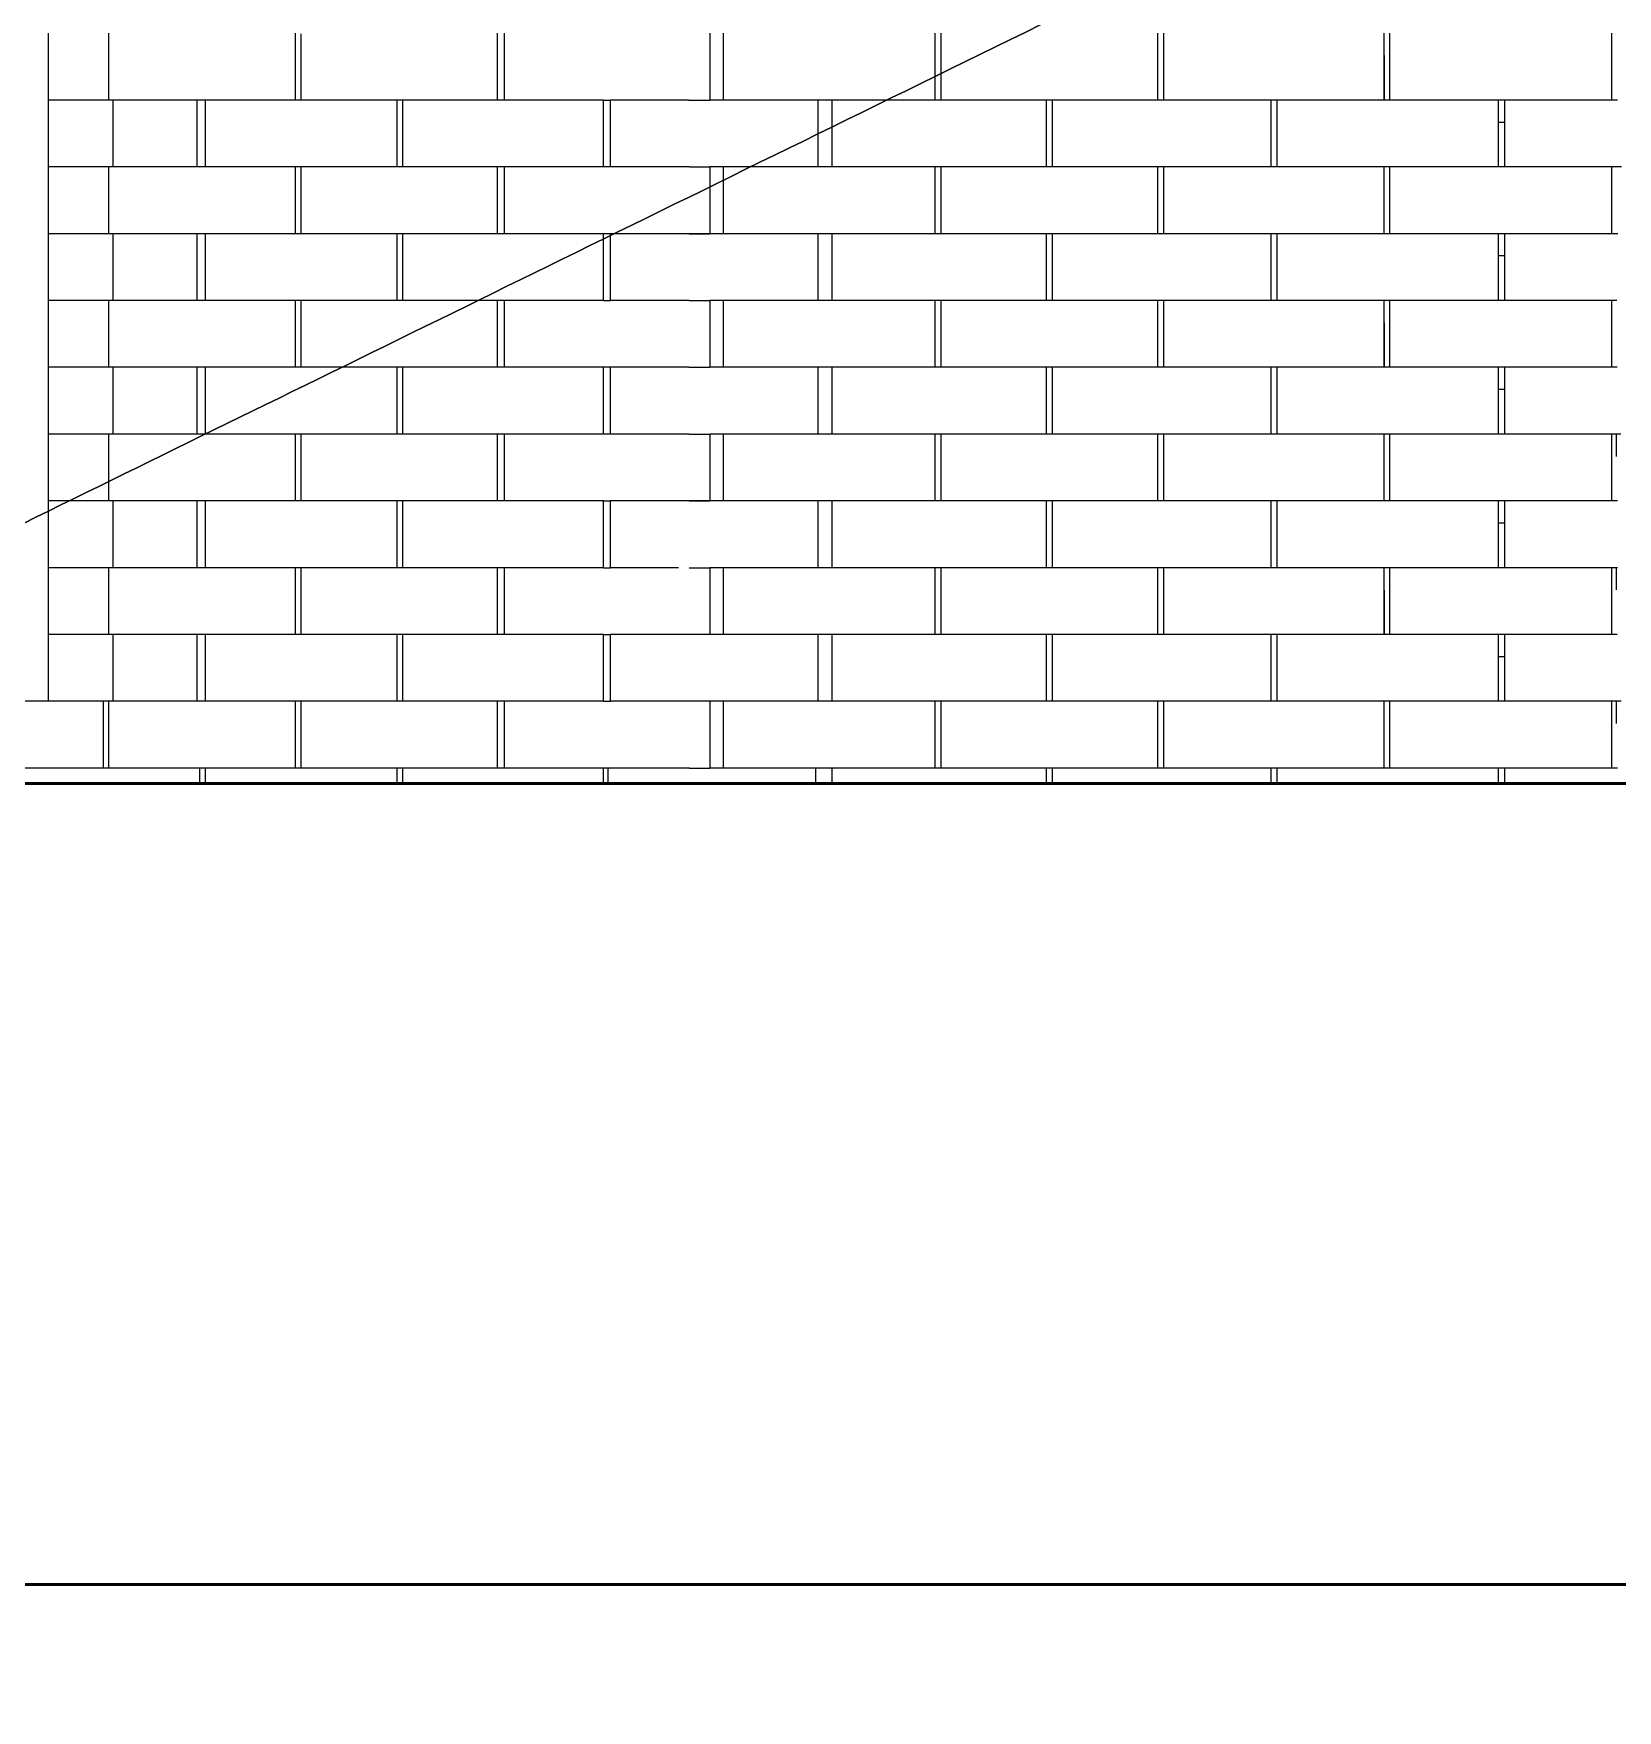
# Model space of a CAD drawing. Header units: millimetres. Extents: x 507.9 to 541, y 40.2 to 69.3.
# Drawn here: x 535.276 to 536.699, y 62.423 to 63.929 of the extents above; entities that cross this region are included whole.
import ezdxf

# ---------------------------------------------------------------- set-up
doc = ezdxf.new("R2010")
doc.units = ezdxf.units.MM
doc.layers.add('Make2D$Visible$ClippingPlaneIntersections', color=7, linetype='Continuous', lineweight=50, true_color=0x000000)
doc.layers.add('Make2D$Visible$Curves', color=7, linetype='Continuous', true_color=0x000000)

msp = doc.modelspace()

# ---------------------------------------------------------------- linework, layer by layer
at = {"layer": 'Make2D$Visible$ClippingPlaneIntersections', "color": 18, "true_color": 0x000000}
for points in [[(540.91103, 63.25526), (536.72022, 63.25526), (532.52941, 63.25526)], [(540.91103, 62.53562), (536.72022, 62.53562), (532.52941, 62.53562)]]:
    msp.add_open_spline(points, degree=2, dxfattribs=at)
at = {"layer": 'Make2D$Visible$Curves', "color": 18, "lineweight": -3, "true_color": 0x000000}
for points in [[(536.8993, 64.289), (529.28339, 60.55611), (536.8993, 64.289)], [(535.28901, 63.929), (535.28901, 63.899), (535.28901, 63.869)], [(535.34336, 63.929), (535.34336, 63.899), (535.34336, 63.869)], [(535.51125, 63.869), (535.51125, 63.899), (535.51125, 63.929)], [(535.51593, 63.92853), (535.51593, 63.89877), (535.51593, 63.869)], [(535.69282, 63.869), (535.69282, 63.899), (535.69282, 63.929)], [(535.69906, 63.869), (535.69906, 63.899), (535.69906, 63.929)], [(535.88341, 63.929), (535.88341, 63.899), (535.88341, 63.869)], [(535.89558, 63.929), (535.89558, 63.899), (535.89558, 63.869)], [(536.0859, 63.869), (536.0859, 63.899), (536.0859, 63.929)], [(536.09088, 63.929), (536.09088, 63.899), (536.09088, 63.869)], [(536.28591, 63.869), (536.28591, 63.899), (536.28591, 63.929)], [(536.29092, 63.929), (536.29092, 63.899), (536.29092, 63.869)], [(536.48913, 63.869), (536.48913, 63.899), (536.48913, 63.929)], [(536.49408, 63.929), (536.49408, 63.899), (536.49408, 63.869)], [(536.69385, 63.869), (536.69385, 63.899), (536.69385, 63.929)], [(536.48929, 63.909), (536.48929, 63.889), (536.48929, 63.869)], [(535.34336, 63.869), (535.31619, 63.869), (535.28901, 63.869)], [(535.28901, 63.869), (535.28901, 63.839), (535.28901, 63.809)], [(535.43005, 63.869), (535.38671, 63.869), (535.34336, 63.869)], [(535.34712, 63.869), (535.34712, 63.839), (535.34712, 63.809)], [(535.42286, 63.809), (535.42286, 63.839), (535.42286, 63.869)], [(535.43004, 63.869), (535.43004, 63.839), (535.43004, 63.809)], [(535.5162, 63.869), (535.47312, 63.869), (535.43004, 63.869)], [(535.60726, 63.869), (535.56191, 63.869), (535.51656, 63.869)], [(535.6025, 63.809), (535.6025, 63.839), (535.6025, 63.869)], [(535.60726, 63.869), (535.60726, 63.839), (535.60726, 63.809)], [(535.78805, 63.869), (535.69766, 63.869), (535.60726, 63.869)], [(535.78805, 63.869), (535.79116, 63.869), (535.79427, 63.869)], [(535.78805, 63.809), (535.78805, 63.839), (535.78805, 63.869)], [(535.79401, 63.869), (535.79401, 63.839), (535.79401, 63.809)], [(535.86441, 63.869), (535.82921, 63.869), (535.79401, 63.869)], [(535.86441, 63.869), (535.87391, 63.869), (535.88341, 63.869)], [(535.89558, 63.869), (535.8895, 63.869), (535.88341, 63.869)], [(535.99316, 63.869), (535.94437, 63.869), (535.89558, 63.869)], [(535.98087, 63.809), (535.98087, 63.839), (535.98087, 63.869)], [(535.99316, 63.869), (535.99316, 63.839), (535.99316, 63.809)], [(536.09126, 63.869), (536.04221, 63.869), (535.99316, 63.869)], [(536.28591, 63.869), (536.1884, 63.869), (536.09088, 63.869)], [(536.18597, 63.809), (536.18597, 63.839), (536.18597, 63.869)], [(536.19097, 63.869), (536.19097, 63.839), (536.19097, 63.809)], [(536.29092, 63.869), (536.28842, 63.869), (536.28591, 63.869)], [(536.48913, 63.869), (536.39003, 63.869), (536.29092, 63.869)], [(536.38775, 63.809), (536.38775, 63.839), (536.38775, 63.869)], [(536.39276, 63.869), (536.39276, 63.839), (536.39276, 63.809)], [(536.48982, 63.869), (536.48947, 63.869), (536.48913, 63.869)], [(536.49408, 63.869), (536.49169, 63.869), (536.48929, 63.869)], [(536.59739, 63.869), (536.54573, 63.869), (536.49408, 63.869)], [(536.59194, 63.809), (536.59194, 63.839), (536.59194, 63.869)], [(536.59733, 63.869), (536.59733, 63.839), (536.59733, 63.809)], [(536.6988, 63.869), (536.64807, 63.869), (536.59733, 63.869)], [(536.59732, 63.849), (536.59471, 63.849), (536.59211, 63.849)], [(535.28901, 63.809), (535.28901, 63.779), (535.28901, 63.749)], [(535.34336, 63.809), (535.31619, 63.809), (535.28901, 63.809)], [(535.43004, 63.809), (535.3867, 63.809), (535.34336, 63.809)], [(535.34336, 63.809), (535.34336, 63.779), (535.34336, 63.749)], [(535.51597, 63.809), (535.47301, 63.809), (535.43004, 63.809)], [(535.51125, 63.749), (535.51125, 63.779), (535.51125, 63.809)], [(535.51593, 63.809), (535.51593, 63.779), (535.51593, 63.749)], [(535.60732, 63.809), (535.56162, 63.809), (535.51593, 63.809)], [(535.78805, 63.809), (535.69766, 63.809), (535.60726, 63.809)], [(535.69282, 63.749), (535.69282, 63.779), (535.69282, 63.809)], [(535.69906, 63.749), (535.69906, 63.779), (535.69906, 63.809)], [(535.79401, 63.809), (535.79103, 63.809), (535.78805, 63.809)], [(535.86518, 63.809), (535.87429, 63.809), (535.88341, 63.809)], [(535.89558, 63.809), (535.8895, 63.809), (535.88341, 63.809)], [(535.88341, 63.809), (535.88341, 63.779), (535.88341, 63.749)], [(535.89558, 63.809), (535.89558, 63.779), (535.89558, 63.749)], [(535.99318, 63.809), (535.94438, 63.809), (535.89558, 63.809)], [(536.09139, 63.809), (536.04227, 63.809), (535.99316, 63.809)], [(536.0859, 63.749), (536.0859, 63.779), (536.0859, 63.809)], [(536.09088, 63.809), (536.09088, 63.779), (536.09088, 63.749)], [(536.28591, 63.809), (536.18865, 63.809), (536.09139, 63.809)], [(536.28591, 63.749), (536.28591, 63.779), (536.28591, 63.809)], [(536.29101, 63.809), (536.28846, 63.809), (536.28591, 63.809)], [(536.48913, 63.809), (536.39003, 63.809), (536.29092, 63.809)], [(536.29092, 63.809), (536.29092, 63.779), (536.29092, 63.749)], [(536.48913, 63.749), (536.48913, 63.779), (536.48913, 63.809)], [(536.49408, 63.809), (536.49169, 63.809), (536.48929, 63.809)], [(536.49408, 63.809), (536.49408, 63.779), (536.49408, 63.749)], [(536.59771, 63.809), (536.5459, 63.809), (536.49408, 63.809)], [(536.70233, 63.809), (536.64983, 63.809), (536.59733, 63.809)], [(536.69385, 63.749), (536.69385, 63.779), (536.69385, 63.809)], [(535.34336, 63.749), (535.31619, 63.749), (535.28901, 63.749)], [(535.28901, 63.749), (535.28901, 63.719), (535.28901, 63.689)], [(535.43018, 63.749), (535.38677, 63.749), (535.34336, 63.749)], [(535.34712, 63.749), (535.34712, 63.719), (535.34712, 63.689)], [(535.42286, 63.689), (535.42286, 63.719), (535.42286, 63.749)], [(535.43004, 63.749), (535.43004, 63.719), (535.43004, 63.689)], [(535.51633, 63.749), (535.47318, 63.749), (535.43004, 63.749)], [(535.60745, 63.749), (535.56169, 63.749), (535.51593, 63.749)], [(535.6025, 63.689), (535.6025, 63.719), (535.6025, 63.749)], [(535.60726, 63.749), (535.60726, 63.719), (535.60726, 63.689)], [(535.78805, 63.749), (535.69766, 63.749), (535.60726, 63.749)], [(535.79401, 63.749), (535.79103, 63.749), (535.78805, 63.749)], [(535.78805, 63.689), (535.78805, 63.719), (535.78805, 63.749)], [(535.79401, 63.749), (535.79401, 63.719), (535.79401, 63.689)], [(535.8649, 63.749), (535.87416, 63.749), (535.88341, 63.749)], [(535.89558, 63.749), (535.8895, 63.749), (535.88341, 63.749)], [(535.99328, 63.749), (535.94443, 63.749), (535.89558, 63.749)], [(535.98087, 63.689), (535.98087, 63.719), (535.98087, 63.749)], [(535.99316, 63.749), (535.99316, 63.719), (535.99316, 63.689)], [(536.09088, 63.749), (536.04202, 63.749), (535.99316, 63.749)], [(536.28591, 63.749), (536.1884, 63.749), (536.09088, 63.749)], [(536.18597, 63.689), (536.18597, 63.719), (536.18597, 63.749)], [(536.19097, 63.749), (536.19097, 63.719), (536.19097, 63.689)], [(536.29092, 63.749), (536.28842, 63.749), (536.28591, 63.749)], [(536.48913, 63.749), (536.39003, 63.749), (536.29092, 63.749)], [(536.38775, 63.689), (536.38775, 63.719), (536.38775, 63.749)], [(536.39276, 63.749), (536.39276, 63.719), (536.39276, 63.689)], [(536.49408, 63.749), (536.49169, 63.749), (536.48929, 63.749)], [(536.59702, 63.749), (536.54555, 63.749), (536.49408, 63.749)], [(536.59194, 63.689), (536.59194, 63.719), (536.59194, 63.749)], [(536.59733, 63.749), (536.59733, 63.719), (536.59733, 63.689)], [(536.69916, 63.749), (536.64824, 63.749), (536.59733, 63.749)], [(536.59258, 63.729), (536.59207, 63.729), (536.59156, 63.729)], [(536.59753, 63.729), (536.59495, 63.729), (536.59238, 63.729)], [(535.28901, 63.689), (535.28901, 63.659), (535.28901, 63.629)], [(535.34336, 63.689), (535.31619, 63.689), (535.28901, 63.689)], [(535.43031, 63.689), (535.38684, 63.689), (535.34336, 63.689)], [(535.34336, 63.689), (535.34336, 63.659), (535.34336, 63.629)], [(535.51593, 63.689), (535.47298, 63.689), (535.43004, 63.689)], [(535.51125, 63.629), (535.51125, 63.659), (535.51125, 63.689)], [(535.51593, 63.689), (535.51593, 63.65934), (535.51593, 63.62969)], [(535.60726, 63.689), (535.56159, 63.689), (535.51593, 63.689)], [(535.78805, 63.689), (535.69766, 63.689), (535.60726, 63.689)], [(535.69282, 63.629), (535.69282, 63.659), (535.69282, 63.689)], [(535.69906, 63.629), (535.69906, 63.659), (535.69906, 63.689)], [(535.78805, 63.689), (535.79109, 63.689), (535.79412, 63.689)], [(535.86478, 63.689), (535.8741, 63.689), (535.88341, 63.689)], [(535.89558, 63.689), (535.8895, 63.689), (535.88341, 63.689)], [(535.88341, 63.689), (535.88341, 63.659), (535.88341, 63.629)], [(535.89558, 63.689), (535.89558, 63.659), (535.89558, 63.629)], [(535.99341, 63.689), (535.9445, 63.689), (535.89558, 63.689)], [(536.0911, 63.689), (536.04213, 63.689), (535.99316, 63.689)], [(536.0859, 63.629), (536.0859, 63.659), (536.0859, 63.689)], [(536.09088, 63.689), (536.09088, 63.659), (536.09088, 63.629)], [(536.28591, 63.689), (536.1884, 63.689), (536.09088, 63.689)], [(536.28591, 63.629), (536.28591, 63.659), (536.28591, 63.689)], [(536.29112, 63.689), (536.28852, 63.689), (536.28591, 63.689)], [(536.29092, 63.689), (536.29092, 63.659), (536.29092, 63.629)], [(536.48913, 63.689), (536.39012, 63.689), (536.29112, 63.689)], [(536.48913, 63.629), (536.48913, 63.659), (536.48913, 63.689)], [(536.49408, 63.689), (536.49169, 63.689), (536.48929, 63.689)], [(536.49408, 63.689), (536.49408, 63.659), (536.49408, 63.629)], [(536.59745, 63.689), (536.54577, 63.689), (536.49408, 63.689)], [(536.69825, 63.689), (536.64788, 63.689), (536.5975, 63.689)], [(536.69385, 63.629), (536.69385, 63.659), (536.69385, 63.689)], [(536.48929, 63.669), (536.48929, 63.649), (536.48929, 63.629)], [(535.34336, 63.629), (535.31619, 63.629), (535.28901, 63.629)], [(535.28901, 63.629), (535.28901, 63.599), (535.28901, 63.569)], [(535.43018, 63.629), (535.38677, 63.629), (535.34336, 63.629)], [(535.34712, 63.629), (535.34712, 63.599), (535.34712, 63.569)], [(535.42286, 63.569), (535.42286, 63.599), (535.42286, 63.629)], [(535.43004, 63.6287), (535.43004, 63.59885), (535.43004, 63.569)], [(535.51634, 63.629), (535.4734, 63.629), (535.43046, 63.629)], [(535.60772, 63.629), (535.56203, 63.629), (535.51634, 63.629)], [(535.6025, 63.569), (535.6025, 63.599), (535.6025, 63.629)], [(535.60726, 63.629), (535.60726, 63.599), (535.60726, 63.569)], [(535.78805, 63.629), (535.69766, 63.629), (535.60726, 63.629)], [(535.78805, 63.569), (535.78805, 63.599), (535.78805, 63.629)], [(535.79401, 63.629), (535.79103, 63.629), (535.78805, 63.629)], [(535.79401, 63.629), (535.79401, 63.599), (535.79401, 63.569)], [(535.86456, 63.629), (535.82928, 63.629), (535.79401, 63.629)], [(535.86456, 63.629), (535.87399, 63.629), (535.88341, 63.629)], [(535.89558, 63.629), (535.8895, 63.629), (535.88341, 63.629)], [(535.99355, 63.629), (535.94457, 63.629), (535.89558, 63.629)], [(535.98087, 63.569), (535.98087, 63.599), (535.98087, 63.629)], [(535.99316, 63.629), (535.99316, 63.599), (535.99316, 63.569)], [(536.09088, 63.629), (536.04202, 63.629), (535.99316, 63.629)], [(536.28591, 63.629), (536.1884, 63.629), (536.09088, 63.629)], [(536.18597, 63.569), (536.18597, 63.599), (536.18597, 63.629)], [(536.19097, 63.629), (536.19097, 63.599), (536.19097, 63.569)], [(536.29092, 63.629), (536.28842, 63.629), (536.28591, 63.629)], [(536.48913, 63.629), (536.39003, 63.629), (536.29092, 63.629)], [(536.38775, 63.569), (536.38775, 63.599), (536.38775, 63.629)], [(536.39276, 63.629), (536.39276, 63.599), (536.39276, 63.569)], [(536.48939, 63.629), (536.48926, 63.629), (536.48913, 63.629)], [(536.49408, 63.629), (536.49169, 63.629), (536.48929, 63.629)], [(536.59747, 63.629), (536.54578, 63.629), (536.49408, 63.629)], [(536.59194, 63.569), (536.59194, 63.599), (536.59194, 63.629)], [(536.59733, 63.629), (536.59733, 63.599), (536.59733, 63.569)], [(536.69839, 63.629), (536.64786, 63.629), (536.59733, 63.629)], [(536.59733, 63.609), (536.59479, 63.609), (536.59225, 63.609)], [(535.28901, 63.569), (535.28901, 63.539), (535.28901, 63.509)], [(535.34336, 63.569), (535.31619, 63.569), (535.28901, 63.569)], [(535.43058, 63.569), (535.38697, 63.569), (535.34336, 63.569)], [(535.34336, 63.569), (535.34336, 63.539), (535.34336, 63.509)], [(535.51595, 63.569), (535.47299, 63.569), (535.43004, 63.569)], [(535.51125, 63.509), (535.51125, 63.539), (535.51125, 63.569)], [(535.51593, 63.569), (535.51593, 63.539), (535.51593, 63.509)], [(535.60729, 63.569), (535.56161, 63.569), (535.51593, 63.569)], [(535.78805, 63.569), (535.69766, 63.569), (535.60726, 63.569)], [(535.69282, 63.509), (535.69282, 63.539), (535.69282, 63.569)], [(535.69906, 63.509), (535.69906, 63.539), (535.69906, 63.569)], [(535.79401, 63.569), (535.79103, 63.569), (535.78805, 63.569)], [(535.8646, 63.569), (535.87401, 63.569), (535.88341, 63.569)], [(535.89558, 63.569), (535.8895, 63.569), (535.88341, 63.569)], [(535.88341, 63.569), (535.88341, 63.539), (535.88341, 63.509)], [(535.89558, 63.569), (535.89558, 63.539), (535.89558, 63.509)], [(535.99316, 63.569), (535.94437, 63.569), (535.89558, 63.569)], [(536.09137, 63.569), (536.04226, 63.569), (535.99316, 63.569)], [(536.0859, 63.509), (536.0859, 63.539), (536.0859, 63.569)], [(536.09088, 63.569), (536.09088, 63.539), (536.09088, 63.509)], [(536.28591, 63.569), (536.18864, 63.569), (536.09137, 63.569)], [(536.29112, 63.569), (536.28852, 63.569), (536.28591, 63.569)], [(536.28591, 63.509), (536.28591, 63.539), (536.28591, 63.569)], [(536.29092, 63.569), (536.29092, 63.539), (536.29092, 63.509)], [(536.48913, 63.569), (536.39012, 63.569), (536.29112, 63.569)], [(536.48913, 63.509), (536.48913, 63.539), (536.48913, 63.569)], [(536.48972, 63.569), (536.48942, 63.569), (536.48913, 63.569)], [(536.49408, 63.569), (536.4919, 63.569), (536.48972, 63.569)], [(536.49408, 63.569), (536.49408, 63.539), (536.49408, 63.509)], [(536.60444, 63.569), (536.54926, 63.569), (536.49408, 63.569)], [(536.7019, 63.569), (536.65317, 63.569), (536.60444, 63.569)], [(536.69385, 63.509), (536.69385, 63.539), (536.69385, 63.569)], [(536.69758, 63.56848), (536.69758, 63.55874), (536.69758, 63.549)], [(535.34336, 63.509), (535.31619, 63.509), (535.28901, 63.509)], [(535.28901, 63.509), (535.28901, 63.479), (535.28901, 63.449)], [(535.43004, 63.509), (535.3867, 63.509), (535.34336, 63.509)], [(535.34712, 63.509), (535.34712, 63.479), (535.34712, 63.449)], [(535.42286, 63.449), (535.42286, 63.479), (535.42286, 63.509)], [(535.43004, 63.509), (535.43004, 63.479), (535.43004, 63.449)], [(535.5653, 63.509), (535.49767, 63.509), (535.43004, 63.509)], [(535.60774, 63.509), (535.58638, 63.509), (535.56501, 63.509)], [(535.6025, 63.449), (535.6025, 63.479), (535.6025, 63.509)], [(535.60726, 63.509), (535.60726, 63.479), (535.60726, 63.449)], [(535.78805, 63.509), (535.6979, 63.509), (535.60774, 63.509)], [(535.78805, 63.449), (535.78805, 63.479), (535.78805, 63.509)], [(535.78805, 63.509), (535.79129, 63.509), (535.79452, 63.509)], [(535.79401, 63.509), (535.79401, 63.479), (535.79401, 63.449)], [(535.86491, 63.509), (535.87416, 63.509), (535.88341, 63.509)], [(535.89558, 63.509), (535.8895, 63.509), (535.88341, 63.509)], [(536.06876, 63.509), (535.98217, 63.509), (535.89558, 63.509)], [(535.98087, 63.449), (535.98087, 63.479), (535.98087, 63.509)], [(535.99316, 63.509), (535.99316, 63.479), (535.99316, 63.449)], [(536.09088, 63.509), (536.07982, 63.509), (536.06876, 63.509)], [(536.28591, 63.509), (536.1884, 63.509), (536.09088, 63.509)], [(536.18597, 63.449), (536.18597, 63.47871), (536.18597, 63.50843)], [(536.19097, 63.509), (536.19097, 63.479), (536.19097, 63.449)], [(536.29128, 63.509), (536.2886, 63.509), (536.28591, 63.509)], [(536.48913, 63.509), (536.3902, 63.509), (536.29128, 63.509)], [(536.38775, 63.449), (536.38775, 63.47886), (536.38775, 63.50872)], [(536.39276, 63.509), (536.39276, 63.479), (536.39276, 63.449)], [(536.49408, 63.509), (536.49169, 63.509), (536.48929, 63.509)], [(536.62099, 63.509), (536.55754, 63.509), (536.49408, 63.509)], [(536.59194, 63.449), (536.59194, 63.479), (536.59194, 63.509)], [(536.59733, 63.509), (536.59733, 63.479), (536.59733, 63.449)], [(536.69875, 63.509), (536.65983, 63.509), (536.62092, 63.509)], [(536.5974, 63.489), (536.59468, 63.489), (536.59195, 63.489)], [(535.28901, 63.449), (535.28901, 63.419), (535.28901, 63.389)], [(535.34336, 63.449), (535.31619, 63.449), (535.28901, 63.449)], [(535.43029, 63.449), (535.38682, 63.449), (535.34336, 63.449)], [(535.34336, 63.449), (535.34336, 63.419), (535.34336, 63.389)], [(535.51644, 63.449), (535.47324, 63.449), (535.43004, 63.449)], [(535.51125, 63.389), (535.51125, 63.419), (535.51125, 63.449)], [(535.51593, 63.449), (535.51593, 63.419), (535.51593, 63.389)], [(535.60726, 63.449), (535.56159, 63.449), (535.51593, 63.449)], [(535.78805, 63.449), (535.69766, 63.449), (535.60726, 63.449)], [(535.69282, 63.389), (535.69282, 63.419), (535.69282, 63.449)], [(535.69906, 63.389), (535.69906, 63.419), (535.69906, 63.449)], [(535.78805, 63.449), (535.79107, 63.449), (535.79409, 63.449)], [(535.85543, 63.449), (535.82472, 63.449), (535.79401, 63.449)], [(535.86493, 63.449), (535.87417, 63.449), (535.88341, 63.449)], [(535.89558, 63.449), (535.8895, 63.449), (535.88341, 63.449)], [(535.88341, 63.449), (535.88341, 63.419), (535.88341, 63.389)], [(535.89558, 63.449), (535.89558, 63.419), (535.89558, 63.389)], [(535.99316, 63.449), (535.94437, 63.449), (535.89558, 63.449)], [(536.09124, 63.449), (536.0422, 63.449), (535.99316, 63.449)], [(536.0859, 63.389), (536.0859, 63.419), (536.0859, 63.449)], [(536.09088, 63.449), (536.09088, 63.419), (536.09088, 63.389)], [(536.28591, 63.449), (536.1884, 63.449), (536.09088, 63.449)], [(536.28591, 63.389), (536.28591, 63.419), (536.28591, 63.449)], [(536.29112, 63.449), (536.28852, 63.449), (536.28591, 63.449)], [(536.29092, 63.449), (536.29092, 63.419), (536.29092, 63.389)], [(536.48913, 63.449), (536.39003, 63.449), (536.29092, 63.449)], [(536.48913, 63.389), (536.48913, 63.419), (536.48913, 63.449)], [(536.49408, 63.449), (536.49169, 63.449), (536.48929, 63.449)], [(536.49408, 63.449), (536.49408, 63.419), (536.49408, 63.389)], [(536.60415, 63.449), (536.54912, 63.449), (536.49408, 63.449)], [(536.69882, 63.449), (536.65149, 63.449), (536.60415, 63.449)], [(536.69385, 63.389), (536.69385, 63.419), (536.69385, 63.449)], [(536.69758, 63.449), (536.69758, 63.439), (536.69758, 63.429)], [(536.48929, 63.42875), (536.48929, 63.40887), (536.48929, 63.389)], [(535.34336, 63.389), (535.31619, 63.389), (535.28901, 63.389)], [(535.28901, 63.389), (535.28901, 63.359), (535.28901, 63.329)], [(535.43004, 63.389), (535.3867, 63.389), (535.34336, 63.389)], [(535.34712, 63.389), (535.34712, 63.359), (535.34712, 63.329)], [(535.42286, 63.329), (535.42286, 63.359), (535.42286, 63.389)], [(535.43004, 63.389), (535.43004, 63.359), (535.43004, 63.329)], [(535.51602, 63.389), (535.47303, 63.389), (535.43004, 63.389)], [(535.6077, 63.389), (535.56181, 63.389), (535.51593, 63.389)], [(535.6025, 63.329), (535.6025, 63.359), (535.6025, 63.389)], [(535.60726, 63.389), (535.60726, 63.359), (535.60726, 63.329)], [(535.78805, 63.389), (535.69766, 63.389), (535.60726, 63.389)], [(535.78805, 63.389), (535.79114, 63.389), (535.79423, 63.389)], [(535.78805, 63.329), (535.78805, 63.359), (535.78805, 63.389)], [(535.79401, 63.389), (535.79401, 63.359), (535.79401, 63.329)], [(535.88341, 63.389), (535.83871, 63.389), (535.79401, 63.389)], [(535.89558, 63.389), (535.8895, 63.389), (535.88341, 63.389)], [(535.99345, 63.389), (535.94452, 63.389), (535.89558, 63.389)], [(535.98087, 63.329), (535.98087, 63.359), (535.98087, 63.389)], [(535.99316, 63.389), (535.99316, 63.359), (535.99316, 63.329)], [(536.09088, 63.389), (536.04202, 63.389), (535.99316, 63.389)], [(536.28591, 63.389), (536.1884, 63.389), (536.09088, 63.389)], [(536.18597, 63.329), (536.18597, 63.359), (536.18597, 63.389)], [(536.19097, 63.389), (536.19097, 63.359), (536.19097, 63.329)], [(536.29092, 63.389), (536.28842, 63.389), (536.28591, 63.389)], [(536.48913, 63.389), (536.39003, 63.389), (536.29092, 63.389)], [(536.38775, 63.329), (536.38775, 63.359), (536.38775, 63.389)], [(536.39276, 63.389), (536.39276, 63.359), (536.39276, 63.329)], [(536.48954, 63.389), (536.48933, 63.389), (536.48913, 63.389)], [(536.49408, 63.389), (536.49169, 63.389), (536.48929, 63.389)], [(536.59718, 63.389), (536.54563, 63.389), (536.49408, 63.389)], [(536.59194, 63.329), (536.59194, 63.359), (536.59194, 63.389)], [(536.59733, 63.389), (536.59733, 63.359), (536.59733, 63.329)], [(536.69848, 63.389), (536.6479, 63.389), (536.59733, 63.389)], [(536.59772, 63.369), (536.59495, 63.369), (536.59217, 63.369)], [(535.33886, 63.329), (535.26008, 63.329), (535.18131, 63.329)], [(535.33886, 63.269), (535.33886, 63.299), (535.33886, 63.329)], [(535.34336, 63.329), (535.34111, 63.329), (535.33886, 63.329)], [(535.43004, 63.329), (535.3867, 63.329), (535.34336, 63.329)], [(535.34336, 63.329), (535.34336, 63.299), (535.34336, 63.269)], [(535.56505, 63.329), (535.49754, 63.329), (535.43004, 63.329)], [(535.51125, 63.269), (535.51125, 63.299), (535.51125, 63.329)], [(535.51593, 63.329), (535.51593, 63.299), (535.51593, 63.269)], [(535.60764, 63.329), (535.58622, 63.329), (535.56479, 63.329)], [(535.78805, 63.329), (535.69785, 63.329), (535.60764, 63.329)], [(535.69282, 63.269), (535.69282, 63.299), (535.69282, 63.329)], [(535.69906, 63.269), (535.69906, 63.299), (535.69906, 63.329)], [(535.78805, 63.329), (535.79121, 63.329), (535.79436, 63.329)], [(535.88396, 63.329), (535.83898, 63.329), (535.79401, 63.329)], [(535.89558, 63.329), (535.8895, 63.329), (535.88341, 63.329)], [(535.88341, 63.329), (535.88341, 63.299), (535.88341, 63.269)], [(535.89558, 63.329), (535.89558, 63.299), (535.89558, 63.269)], [(535.99316, 63.329), (535.94437, 63.329), (535.89558, 63.329)], [(536.09094, 63.329), (536.04205, 63.329), (535.99316, 63.329)], [(536.0859, 63.269), (536.0859, 63.29872), (536.0859, 63.32844)], [(536.09088, 63.329), (536.09088, 63.299), (536.09088, 63.269)], [(536.28591, 63.329), (536.1884, 63.329), (536.09088, 63.329)], [(536.28591, 63.269), (536.28591, 63.299), (536.28591, 63.329)], [(536.29112, 63.329), (536.28852, 63.329), (536.28591, 63.329)], [(536.29092, 63.329), (536.29092, 63.299), (536.29092, 63.269)], [(536.48913, 63.329), (536.39012, 63.329), (536.29112, 63.329)], [(536.48961, 63.329), (536.48937, 63.329), (536.48913, 63.329)], [(536.48913, 63.269), (536.48913, 63.299), (536.48913, 63.329)], [(536.49408, 63.329), (536.49185, 63.329), (536.48961, 63.329)], [(536.49408, 63.329), (536.49408, 63.299), (536.49408, 63.269)], [(536.60472, 63.329), (536.5494, 63.329), (536.49408, 63.329)], [(536.70201, 63.329), (536.65321, 63.329), (536.60442, 63.329)], [(536.69385, 63.269), (536.69385, 63.299), (536.69385, 63.329)], [(536.69758, 63.329), (536.69758, 63.319), (536.69758, 63.309)], [(535.42544, 63.269), (535.34406, 63.269), (535.26267, 63.269)], [(535.42544, 63.25526), (535.42544, 63.26213), (535.42544, 63.269)], [(535.43013, 63.269), (535.42779, 63.269), (535.42544, 63.269)], [(535.43004, 63.269), (535.43004, 63.26235), (535.43004, 63.2557)], [(535.51593, 63.269), (535.47298, 63.269), (535.43004, 63.269)], [(535.6074, 63.269), (535.56167, 63.269), (535.51593, 63.269)], [(535.6025, 63.25526), (535.6025, 63.26213), (535.6025, 63.269)], [(535.60726, 63.269), (535.60726, 63.26213), (535.60726, 63.25526)], [(535.78805, 63.269), (535.69766, 63.269), (535.60726, 63.269)], [(535.79178, 63.269), (535.78992, 63.269), (535.78805, 63.269)], [(535.78805, 63.25526), (535.78805, 63.26213), (535.78805, 63.269)], [(535.79178, 63.269), (535.79178, 63.26218), (535.79178, 63.25535)], [(535.86506, 63.269), (535.82842, 63.269), (535.79178, 63.269)], [(535.86506, 63.269), (535.87424, 63.269), (535.88341, 63.269)], [(535.89558, 63.269), (535.8895, 63.269), (535.88341, 63.269)], [(535.99316, 63.269), (535.94437, 63.269), (535.89558, 63.269)], [(535.97864, 63.25526), (535.97864, 63.26213), (535.97864, 63.269)], [(535.99316, 63.269), (535.99316, 63.26213), (535.99316, 63.25526)], [(536.09108, 63.269), (536.04212, 63.269), (535.99316, 63.269)], [(536.28591, 63.269), (536.1884, 63.269), (536.09088, 63.269)], [(536.18597, 63.25526), (536.18597, 63.26213), (536.18597, 63.269)], [(536.19097, 63.269), (536.19097, 63.26213), (536.19097, 63.25526)], [(536.29112, 63.269), (536.28852, 63.269), (536.28591, 63.269)], [(536.48913, 63.269), (536.39013, 63.269), (536.29112, 63.269)], [(536.38775, 63.25534), (536.38775, 63.26217), (536.38775, 63.269)], [(536.39276, 63.269), (536.39276, 63.26213), (536.39276, 63.25526)], [(536.49408, 63.269), (536.49169, 63.269), (536.48929, 63.269)], [(536.59688, 63.269), (536.54548, 63.269), (536.49408, 63.269)], [(536.59194, 63.25541), (536.59194, 63.26221), (536.59194, 63.269)], [(536.59733, 63.269), (536.59733, 63.26232), (536.59733, 63.25563)], [(536.69884, 63.269), (536.64809, 63.269), (536.59733, 63.269)]]:
    msp.add_open_spline(points, degree=2, dxfattribs=at)
for points, knots in [([(535.86518, 63.809), (535.86018, 63.809), (535.85518, 63.809), (535.8246, 63.809), (535.79401, 63.809), (535.79103, 63.809), (535.78805, 63.809)], [0.123831043, 0.123831043, 0.123831043, 0.134525984, 0.134525984, 0.2, 0.2, 0.206377246, 0.206377246, 0.206377246]), ([(535.88341, 63.749), (535.87416, 63.749), (535.8649, 63.749), (535.82946, 63.749), (535.79401, 63.749)], [0.104309854, 0.104309854, 0.104309854, 0.124127755, 0.124127755, 0.2, 0.2, 0.2]), ([(535.86478, 63.689), (535.86012, 63.689), (535.85545, 63.689), (535.82473, 63.689), (535.79401, 63.689)], [0.124250574, 0.124250574, 0.124250574, 0.134238365, 0.134238365, 0.2, 0.2, 0.2]), ([(535.8646, 63.569), (535.85988, 63.569), (535.85516, 63.569), (535.82459, 63.569), (535.79401, 63.569)], [0.124446881, 0.124446881, 0.124446881, 0.134551379, 0.134551379, 0.2, 0.2, 0.2]), ([(535.88341, 63.509), (535.87416, 63.509), (535.86491, 63.509), (535.82946, 63.509), (535.79401, 63.509)], [0.104309854, 0.104309854, 0.104309854, 0.1241131, 0.1241131, 0.2, 0.2, 0.2])]:
    msp.add_open_spline(points, degree=2, knots=knots, dxfattribs=at)

doc.saveas('drawing.dxf')
